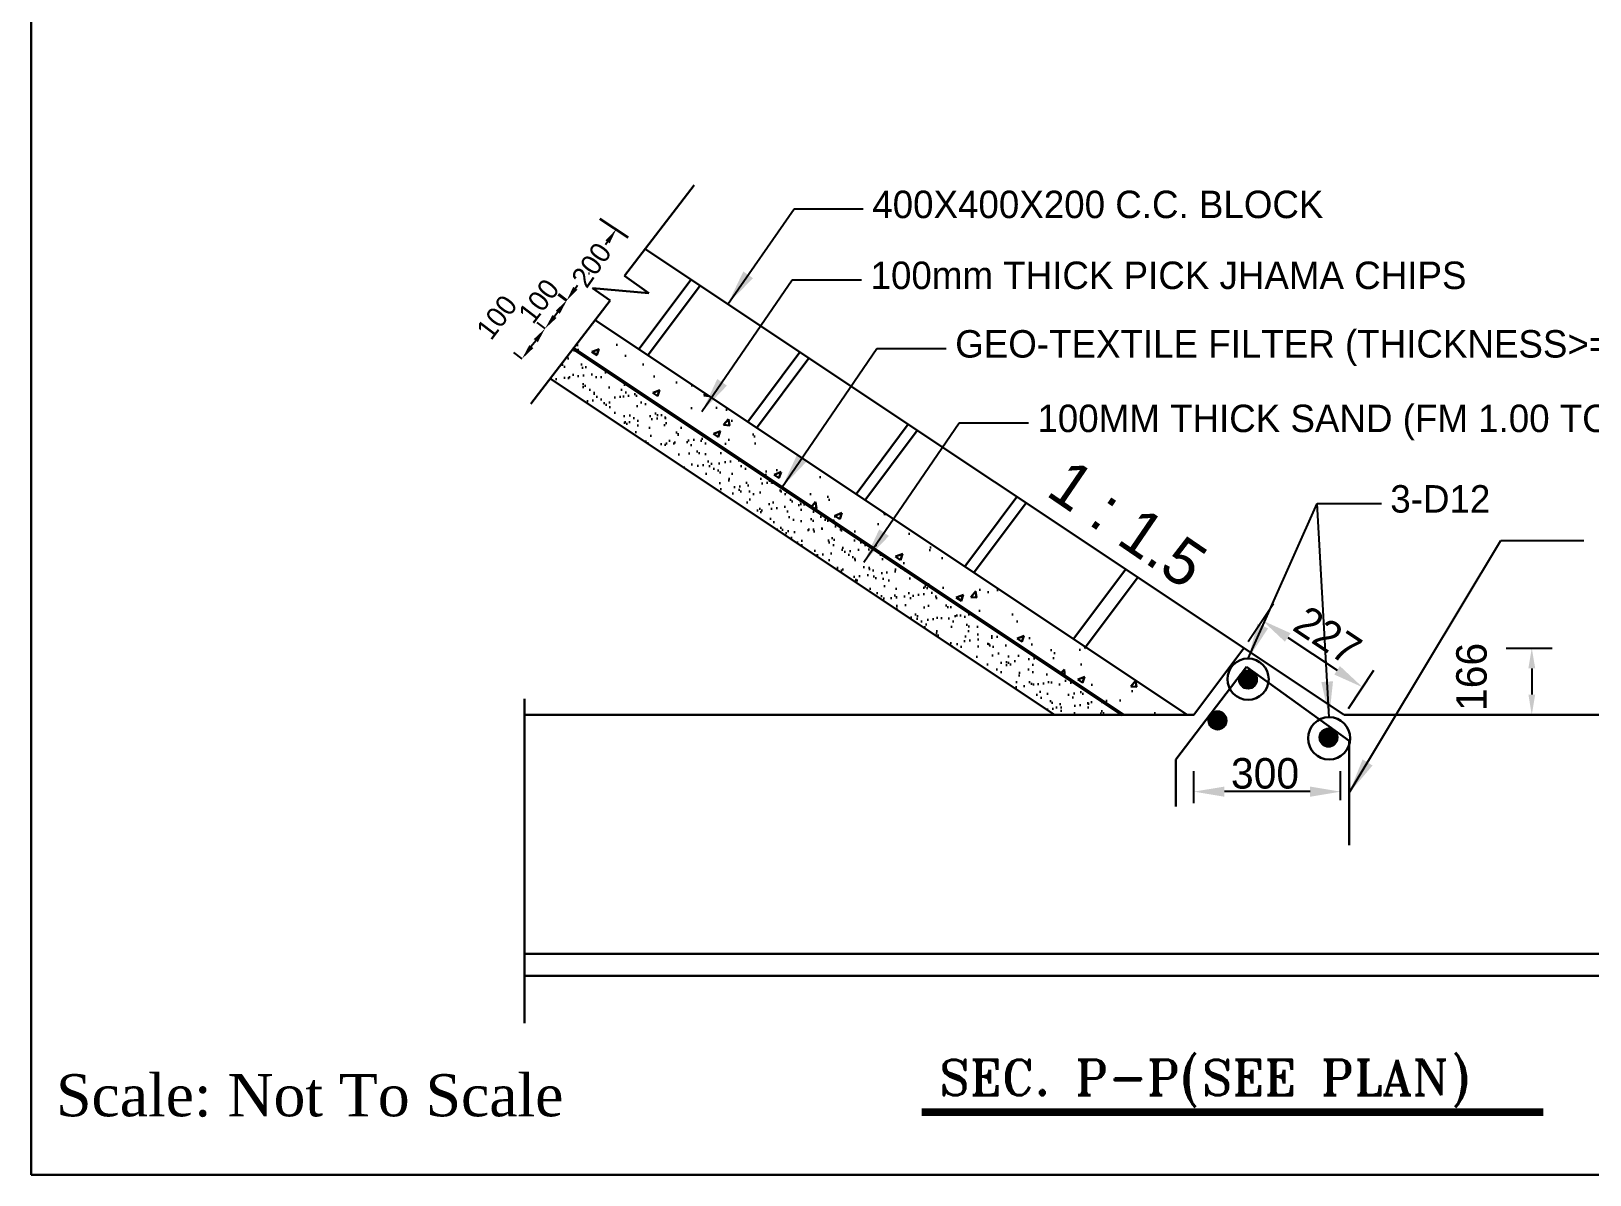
# Model space of a CAD drawing. Extents: x -1206532 to 786809, y -4288605 to 172932.
# Drawn here: x 126112 to 141435, y -4260535 to -4249290 of the extents above; entities that cross this region are included whole.
import ezdxf
from ezdxf.enums import TextEntityAlignment as Align

# ---------------------------------------------------------------- set-up
doc = ezdxf.new("R2010")
doc.units = 0
doc.header["$LTSCALE"] = 300
doc.header["$MEASUREMENT"] = 0
doc.linetypes.add('ACAD_ISO02W100', pattern=[15, 12, -3])
doc.layers.get('0').update_dxf_attribs({"linetype": 'CONTINUOUS'})
doc.layers.get('DEFPOINTS').update_dxf_attribs({"linetype": 'CONTINUOUS'})
doc.layers.add('LINE', color=7, linetype='CONTINUOUS')
doc.layers.add('Other line', color=7, linetype='CONTINUOUS', lineweight=15)
doc.styles.add('BIG', font='ROMANT.SHX')
doc.dimstyles.new('3', dxfattribs={"dimtxt": 225, "dimasz": 350, "dimexe": 100, "dimexo": 25, "dimgap": 9, "dimtad": 0, "dimdec": 0, "dimzin": 0, "dimdsep": 46, "dimtxsty": 'Standard', "dimcen": 0, "dimclrd": 5, "dimclre": 6, "dimclrt": 1, "dimadec": 0, "dimazin": 0, "dimtfac": 1, "dimtdec": 0, "dimtofl": 0, "dimtmove": 2, "dimatfit": 3, "dimfxl": 1, "dimtolj": 1, "dimtzin": 0, "dimarcsym": 0})

# ---------------------------------------------------------------- blocks, each defined once
blk = doc.blocks.new('*D387')
at = {"layer": 'DEFPOINTS', "color": 0, "lineweight": 30}
for p in [(138034, -4255355), (139200, -4255740), (139019, -4256012)]:
    blk.add_point(p, dxfattribs=at)
at = {"layer": 'LINE', "color": 7, "lineweight": -2}
for p, q in [((138076, -4255292), (138326, -4254917)), ((138465, -4255250), (138950, -4255574)), ((139061, -4255948), (139311, -4255574))]:
    blk.add_line(p, q, dxfattribs=at)
at = {"layer": 'LINE', "color": 7, "lineweight": 30}
for points in [[(138493, -4255209), (138437, -4255292), (138215, -4255084)], [(138978, -4255532), (138923, -4255616), (139200, -4255740)]]:
    blk.add_solid(points, dxfattribs=at)
at = {"layer": 'LINE', "color": 7, "lineweight": 30, "insert": (138859, -4255231), "char_height": 300, "attachment_point": 5, "rotation": 326.3099}
blk.add_mtext('\\A1;227', dxfattribs=at)
blk = doc.blocks.new('*D396')
at = {"layer": 'DEFPOINTS', "color": 0, "lineweight": 30}
for p in [(140478, -4255355), (140498, -4256012), (140864, -4256012)]:
    blk.add_point(p, dxfattribs=at)
at = {"layer": 'LINE', "color": 7, "lineweight": -2}
for p, q in [((140614, -4255355), (141064, -4255355)), ((140864, -4255555), (140864, -4255812)), ((140614, -4256012), (141064, -4256012))]:
    blk.add_line(p, q, dxfattribs=at)
at = {"layer": 'LINE', "color": 7, "lineweight": 30}
for points in [[(140831, -4255555), (140898, -4255555), (140864, -4255355)], [(140831, -4255812), (140898, -4255812), (140864, -4256012)]]:
    blk.add_solid(points, dxfattribs=at)
at = {"layer": 'LINE', "color": 7, "lineweight": 30, "insert": (140273, -4255639), "char_height": 300, "attachment_point": 5, "rotation": 90}
blk.add_mtext('\\A1;166', dxfattribs=at)
blk = doc.blocks.new('*D397')
at = {"layer": 'DEFPOINTS', "color": 0, "lineweight": 30}
for p in [(137543, -4256767), (137543, -4256884), (138985, -4256855)]:
    blk.add_point(p, dxfattribs=at)
at = {"layer": 'LINE', "color": 7, "lineweight": -2}
for p, q in [((137543, -4256879), (137543, -4256567)), ((138985, -4256850), (138985, -4256567)), ((138685, -4256767), (137843, -4256767))]:
    blk.add_line(p, q, dxfattribs=at)
at = {"layer": 'LINE', "color": 7, "lineweight": 30}
for points in [[(137843, -4256717), (137843, -4256817), (137543, -4256767)], [(138685, -4256717), (138685, -4256817), (138985, -4256767)]]:
    blk.add_solid(points, dxfattribs=at)
at = {"layer": 'LINE', "color": 7, "lineweight": 30, "insert": (138242, -4256589), "char_height": 300, "attachment_point": 5}
blk.add_mtext('\\A1;300', dxfattribs=at)
blk = doc.blocks.new('*D419')
at = {"layer": 'DEFPOINTS', "color": 0, "lineweight": 30}
for p in [(131502, -4252028), (131165, -4252214), (131287, -4252308)]:
    blk.add_point(p, dxfattribs=at)
at = {"layer": 'Other line', "color": 0, "linetype": 'ByBlock', "lineweight": -2}
for p, q in [((131380, -4251934), (131301, -4251873)), ((131166, -4252214), (131086, -4252153))]:
    blk.add_line(p, q, dxfattribs=at)
at = {"layer": 'Other line', "linetype": 'ByBlock', "lineweight": -2}
blk.add_line((131289, -4252053), (131257, -4252095), dxfattribs=at)
at = {"layer": 'Other line', "lineweight": 30}
for points in [[(131269, -4252038), (131309, -4252069), (131380, -4251934)], [(131237, -4252080), (131277, -4252110), (131165, -4252214)]]:
    blk.add_solid(points, dxfattribs=at)
at = {"layer": 'Other line', "color": 0, "lineweight": 25, "insert": (131103, -4251944), "char_height": 200, "attachment_point": 5, "rotation": 52.5028}
blk.add_mtext('\\A1;100', dxfattribs=at)
blk = doc.blocks.new('*D420')
at = {"layer": 'DEFPOINTS', "color": 0, "lineweight": 30}
for p in [(131287, -4252308), (130938, -4252511), (131061, -4252605)]:
    blk.add_point(p, dxfattribs=at)
at = {"layer": 'Other line', "color": 0, "linetype": 'ByBlock', "lineweight": -2}
for p, q in [((131164, -4252214), (131085, -4252153)), ((130938, -4252511), (130858, -4252450))]:
    blk.add_line(p, q, dxfattribs=at)
at = {"layer": 'Other line', "linetype": 'ByBlock', "lineweight": -2}
blk.add_line((131073, -4252333), (131029, -4252391), dxfattribs=at)
at = {"layer": 'Other line', "lineweight": 30}
for points in [[(131053, -4252318), (131093, -4252348), (131164, -4252214)], [(131009, -4252376), (131049, -4252406), (130938, -4252511)]]:
    blk.add_solid(points, dxfattribs=at)
at = {"layer": 'Other line', "color": 0, "lineweight": 25, "insert": (130690, -4252103), "char_height": 200, "attachment_point": 5, "rotation": 52.715}
blk.add_mtext('\\A1;100', dxfattribs=at)
blk = doc.blocks.new('*D421')
at = {"layer": 'DEFPOINTS', "color": 0, "lineweight": 30}
for p in [(131990, -4251326), (131376, -4251940), (131502, -4252028)]:
    blk.add_point(p, dxfattribs=at)
at = {"layer": 'Other line', "color": 0, "linetype": 'ByBlock', "lineweight": -2}
for p, q in [((131864, -4251238), (131782, -4251181)), ((131376, -4251940), (131294, -4251883))]:
    blk.add_line(p, q, dxfattribs=at)
at = {"layer": 'Other line', "linetype": 'ByBlock', "lineweight": -2}
for p, q in [((131779, -4251361), (131758, -4251390)), ((131462, -4251817), (131482, -4251788))]:
    blk.add_line(p, q, dxfattribs=at)
at = {"layer": 'Other line', "lineweight": 30}
for points in [[(131758, -4251347), (131799, -4251376), (131864, -4251238)], [(131441, -4251803), (131482, -4251831), (131376, -4251940)]]:
    blk.add_solid(points, dxfattribs=at)
at = {"layer": 'Other line', "color": 0, "lineweight": 25, "insert": (131620, -4251589), "char_height": 200, "attachment_point": 5, "rotation": 55.1767}
blk.add_mtext('\\A1;200', dxfattribs=at)

msp = doc.modelspace()

# ---------------------------------------------------------------- hatches: boundary and pattern name
at = {"layer": 'LINE', "lineweight": 30}
h = msp.add_hatch(color=256, dxfattribs=at)
h.paths.add_polyline_path([(138162.543, -4255664.523, 0.491476864), (138052.135, -4255579.331), (137986.444, -4255667.284, 0.984441227)])
h.paths.add_polyline_path([(138052.135, -4255579.331, 0.340952748), (137986.4, -4255664.523, 0.00784038), (137986.444, -4255667.284)])
h = msp.add_hatch(color=256, dxfattribs=at)
h.paths.add_polyline_path([(137862.994, -4256066.474, 0.491476864), (137752.585, -4255981.282), (137686.894, -4256069.235, 0.984441227)])
h.paths.add_polyline_path([(137752.585, -4255981.282, 0.340952748), (137686.851, -4256066.474, 0.00784038), (137686.894, -4256069.235)])
h = msp.add_hatch(color=256, dxfattribs=at)
h.paths.add_polyline_path([(138953.994, -4256235.474, 0.491476864), (138843.585, -4256150.282), (138777.894, -4256238.235, 0.984441227)])
h.paths.add_polyline_path([(138843.585, -4256150.282, 0.340952748), (138777.851, -4256235.474, 0.00784038), (138777.894, -4256238.235)])
at = {"layer": 'Other line', "lineweight": 30}
h = msp.add_hatch(dxfattribs=at)
h.set_pattern_fill('AR-CONC', color=0, scale=100, style=0)
h.set_pattern_definition([(50, (-29887.9, -1323849.6), (717.26018, -62.75213), [75, -825]), (355, (-29887.9, -1323849.6), (-138.75133, 752.19213), [60, -660]), (100.4514, (-29828.15, -1323854.8), (578.50938, 689.43954), [63.74019, -701.14211]), (46.1842, (-29887.9, -1323649.6), (1067.24105, -165.51901), [112.5, -1237.5]), (96.6356, (-29799, -1323663.4), (934.6627, 974.11787), [95.6103, -1051.713]), (351.1842, (-29887.9, -1323649.6), (934.66195, 974.1186), [90, -990]), (21, (-29787.9, -1323699.6), (596.90705, -402.61889), [75, -825]), (326, (-29787.9, -1323699.6), (243.31533, 725.15005), [60, -660]), (71.4514, (-29738.2, -1323733.1), (840.22263, 322.5305), [63.74019, -701.14211]), (37.5, (-29887.92, -1323849.58), (12.159855, 332.893854), [0, -652, 0, -670, 0, -662.5]), (7.5, (-29887.9, -1323849.58), (263.069537, 394.41171), [0, -382, 0, -637, 0, -252.5]), (327.5, (-30110.92, -1323849.58), (533.822436, -22.554872), [0, -250, 0, -780, 0, -1035]), (317.5, (-30210.9, -1323849.6), (583.18617, 100.10498), [0, -325, 0, -518, 0, -735])])
h.paths.add_polyline_path([(131655.942, -4252130.566), (131441.384, -4252410.212), (136843.735, -4256011.779), (137477.762, -4256011.779)])
h = msp.add_hatch(dxfattribs=at)
h.set_pattern_fill('AR-SAND', color=0, scale=100, style=0)
h.set_pattern_definition([(37.5, (-29887.92, -1323849.58), (-6.299336, 192.682377), [0, -152, 0, -170, 0, -162.5]), (7.5, (-29887.92, -1323849.58), (176.97767, 282.214607), [0, -82, 0, -137, 0, -52.5]), (327.5, (-30010.92, -1323849.58), (311.414186, 0.565905), [0, -50, 0, -180, 0, -235]), (317.5, (-30010.92, -1323849.58), (300.61266, 87.767556), [0, -25, 0, -118, 0, -135])])
h.paths.add_polyline_path([(131441.384, -4252410.212), (131214.122, -4252706.415), (136172.168, -4256011.779), (136843.735, -4256011.779)])

# ---------------------------------------------------------------- linework, layer by layer
at = {"lineweight": 30}
for p, q in [((132628.489, -4250804.867), (131945.909, -4251694.512)), ((132183.821, -4251865.148), (131630.979, -4251817.537)), ((131630.979, -4251817.537), (131804.357, -4251937.129)), ((131945.909, -4251694.512), (132183.821, -4251865.148)), ((131804.357, -4251937.129), (131025.014, -4252952.89)), ((130962.836, -4255855.481), (130962.836, -4259044.661))]:
    msp.add_line(p, q, dxfattribs=at)
at = {"color": 0, "lineweight": 30}
msp.add_line((131644.468, -4252182.614), (131644.468, -4252182.614), dxfattribs=at)
at = {"linetype": 'ByBlock', "lineweight": 30}
msp.add_lwpolyline([(126112.321, -4260534.506), (126112.321, -4219818.986), (183689.825, -4219818.986), (183689.825, -4260534.506), (126112.321, -4260534.506)], close=True, dxfattribs=at)
at = {"layer": 'LINE', "lineweight": 30}
for p, q in [((131980.576, -4251319.406), (131703.125, -4251134.439)), ((139019.136, -4256011.779), (132144.283, -4251428.545)), ((131600.804, -4251673.988), (131589.794, -4251673.37)), ((132600.244, -4251732.518), (132086.997, -4252417.936)), ((132689.303, -4251791.891), (132172.546, -4252481.996)), ((137477.762, -4256011.779), (131652.178, -4252128.057)), ((133669.18, -4252445.142), (133155.932, -4253130.559)), ((133758.238, -4252504.515), (133241.481, -4253194.619)), ((136172.168, -4256011.779), (131214.122, -4252706.415)), ((134734.645, -4253155.452), (134221.398, -4253840.87)), ((134823.704, -4253214.825), (134306.947, -4253904.929)), ((135803.252, -4253867.857), (135290.004, -4254553.274)), ((135892.31, -4253927.229), (135375.553, -4254617.334)), ((136871.858, -4254580.261), (136358.61, -4255265.678)), ((136984.03, -4254668.787), (136467.273, -4255358.892)), ((138034.269, -4255355.202), (137542.617, -4256011.779)), ((137366.106, -4256450.869), (138058.103, -4255540.153)), ((138058.103, -4255540.153), (139069.25, -4256267.347)), ((137542.617, -4256011.779), (130962.836, -4256011.779)), ((143339.442, -4256011.779), (139019.136, -4256011.779)), ((139069.25, -4256267.347), (139069.25, -4257292.488)), ((137366.106, -4256450.869), (137366.106, -4256913.814)), ((143339.442, -4258363.029), (130962.836, -4258363.029)), ((143339.442, -4258576.779), (130962.836, -4258576.779))]:
    msp.add_line(p, q, dxfattribs=at)
at = {"layer": 'LINE', "lineweight": 50}
msp.add_line((136843.735, -4256011.779), (131441.384, -4252410.212), dxfattribs=at)
at = {"layer": 'LINE', "lineweight": 30, "const_width": 75}
msp.add_lwpolyline([(140977.101, -4259918.551), (134867.858, -4259918.551)], dxfattribs=at)
at = {"layer": 'LINE', "lineweight": 30}
for centre, radius in [((138074.947, -4255661.047), 203.16), ((138074.472, -4255664.523), 88.071), ((137774.922, -4256066.474), 88.071), ((138872.161, -4256242.662), 207.576), ((138865.922, -4256235.474), 88.071)]:
    msp.add_circle(centre, radius, dxfattribs=at)

# ---------------------------------------------------------------- texts
at = {"lineweight": 30}
for s, p in [('400X400X200 C.C. BLOCK', (134380.527, -4250993.05)), ('100mm THICK PICK JHAMA CHIPS', (134363.91, -4251690.17)), ('GEO-TEXTILE FILTER (THICKNESS>=3.00MM)', (135196.117, -4252364.246)), ('100MM THICK SAND (FM 1.00 TO 1.50)', (136004.082, -4253096.979)), ('3-D12', (139473.473, -4253888.308))]:
    msp.add_text(s, height=270, dxfattribs=at).set_placement(p, align=Align.MIDDLE_LEFT)
msp.add_text('1 : 1.5', height=450.4208, rotation=325.6705587, dxfattribs=at).set_placement((136074.963, -4253845.757))
at = {"linetype": 'ACAD_ISO02W100', "lineweight": 30, "insert": (126357.639, -4259544.579), "char_height": 414.30512, "width": 14881.7052, "attachment_point": 1}
msp.add_mtext('{\\fTimes New Roman|b0|i0|c0|p18;Scale: Not To Scale}', dxfattribs=at)
at = {"layer": 'LINE', "lineweight": 30, "style": 'BIG'}
msp.add_text('SEC. P-P(SEE PLAN)', height=350, dxfattribs=at).set_placement((135039.933, -4259752.631))

# ---------------------------------------------------------------- dimensions: what is measured, and where the dimension line sits
at = {"layer": 'LINE', "lineweight": 30}
for base, p1, p2, angle, text, override, picture, middle, dimtype in [((139200.038, -4255740.426), (138034.269, -4255355.202), (139019.136, -4256011.779), 326.3099325, '227', {"dimtxt": 300, "dimasz": 300, "dimexe": 200, "dimexo": 5, "dimdle": 250, "dimclrd": 7, "dimclre": 7, "dimclrt": 7, "dimfxl": 250, "dimfxlon": 1}, '*D387', (138858.854, -4255230.612), 161), ((140864.223, -4256011.779), (140478.134, -4255355.202), (140497.933, -4256011.779), 270, '166', {"dimtxt": 300, "dimasz": 200, "dimexe": 200, "dimexo": 5, "dimdle": 250, "dimclrd": 7, "dimclre": 7, "dimclrt": 7, "dimfxl": 250, "dimfxlon": 1}, '*D396', (140272.93, -4255638.584), 160)]:
    dim = msp.add_linear_dim(base=base, p1=p1, p2=p2, angle=angle, text=text, dimstyle='3', override=override, dxfattribs=at)
    dim.commit()
    dim.dimension.update_dxf_attribs({"geometry": picture, "text_midpoint": middle, "dimtype": dimtype})
dim = msp.add_linear_dim(base=(137542.617, -4256766.696), p1=(138984.664, -4256855.234), p2=(137542.617, -4256883.79), text='300', dimstyle='3', override={"dimtxt": 300, "dimasz": 300, "dimexe": 200, "dimexo": 5, "dimdle": 250, "dimclrd": 7, "dimclre": 7, "dimclrt": 7, "dimfxl": 250, "dimfxlon": 1}, dxfattribs=at)
dim.commit()
dim.dimension.update_dxf_attribs({"geometry": '*D397', "text_midpoint": (138241.53, -4256588.9), "dimtype": 160})
at = {"layer": 'Other line', "color": 0, "lineweight": 25}
for p1, p2, distance, text, picture, middle in [((131990.271, -4251325.87), (131501.93, -4252027.891), -153.506, '200', '*D421', (131620.085, -4251589.221)), ((131501.93, -4252027.891), (131287.372, -4252307.537), -153.673, '100', '*D419', (131103.342, -4251944.208))]:
    dim = msp.add_aligned_dim(p1=p1, p2=p2, distance=distance, text=text, dimstyle='3', override={"dimtxt": 200, "dimasz": 150, "dimclrd": 256, "dimclre": 0, "dimclrt": 0, "dimfxl": 0.15, "dimfxlon": 1}, dxfattribs=at)
    dim.commit()
    dim.dimension.update_dxf_attribs({"geometry": picture, "text_midpoint": middle})
dim = msp.add_linear_dim(base=(130937.957, -4252510.627), p1=(131287.372, -4252307.537), p2=(131061.262, -4252604.509), angle=232.7149973, text='100', dimstyle='3', override={"dimtxt": 200, "dimasz": 150, "dimclrd": 256, "dimclre": 0, "dimclrt": 0, "dimfxl": 0.15, "dimfxlon": 1}, dxfattribs=at)
dim.commit()
dim.dimension.update_dxf_attribs({"geometry": '*D420', "text_midpoint": (130689.513, -4252102.804), "dimtype": 161})

# ---------------------------------------------------------------- leaders
at = {"color": 0, "lineweight": 30}
for points in [[(132960.473, -4251972.671), (133611.482, -4251037.649), (134292.558, -4251037.649)], [(132706.805, -4253030.963), (133594.865, -4251734.769), (134275.941, -4251734.769)], [(133491.2, -4253776.757), (134427.072, -4252408.846), (135108.148, -4252408.846)], [(134299.166, -4254509.489), (135235.037, -4253141.579), (135916.113, -4253141.579)], [(138076.884, -4255457.897), (138755.836, -4253932.908), (139385.504, -4253932.908)], [(138872.161, -4256035.086), (138755.836, -4253932.908), (139385.504, -4253932.908)], [(139069.25, -4256779.918), (140560.869, -4254298.985), (141376.017, -4254298.985)]]:
    msp.add_leader(points, dimstyle='3', override={"dimclrd": 0}, dxfattribs=at)

doc.saveas('drawing.dxf')
